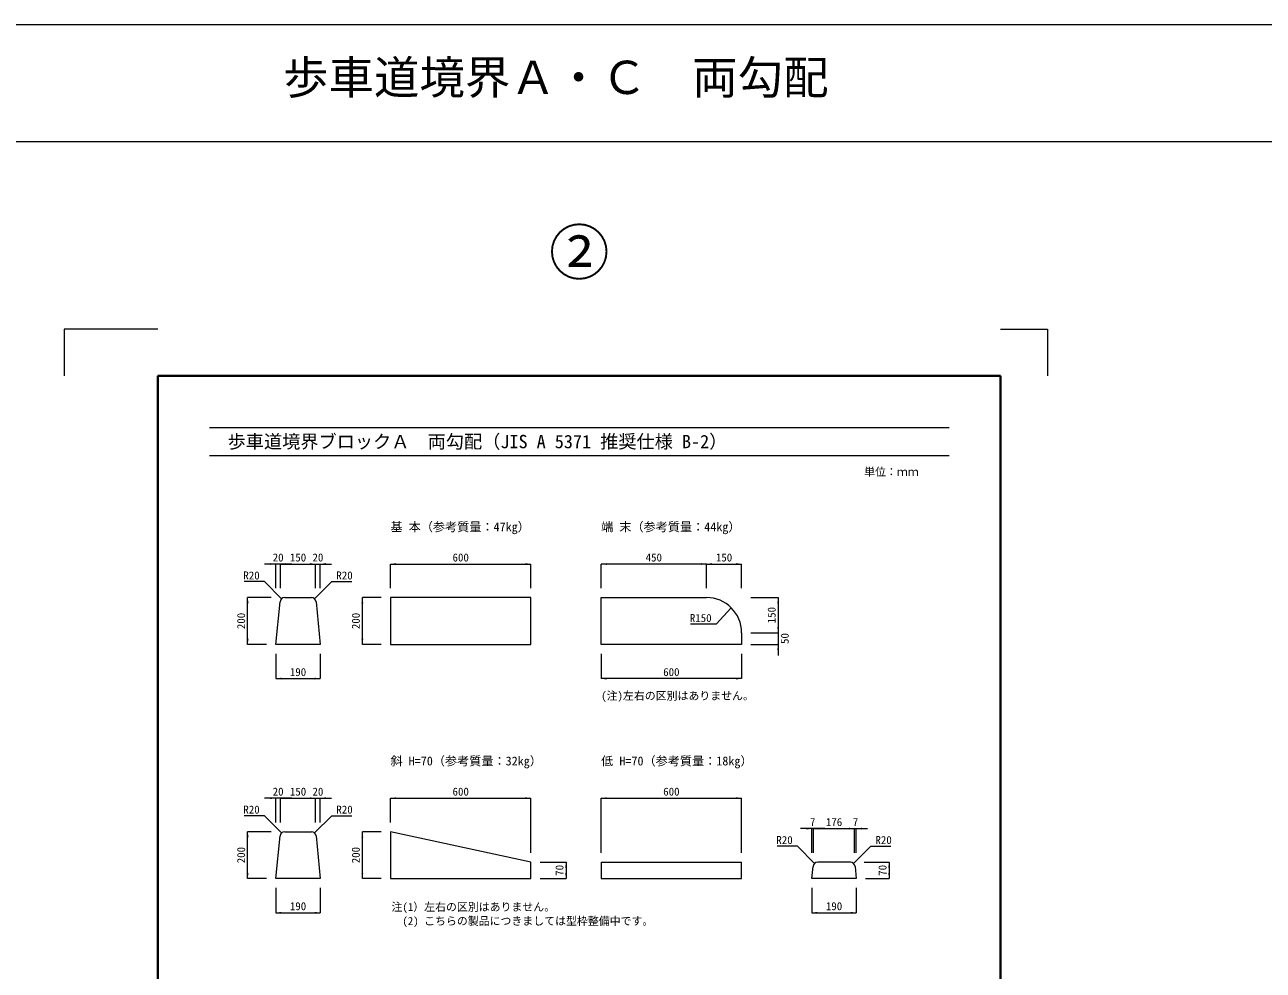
# Model space of a CAD drawing. Units: millimetres at full size; some dimension numbers follow another scale. Extents: x 10998 to 40298, y -6982 to 1118.
# Drawn here: x 17289 to 22580, y -2920 to 1118 of the extents above; entities that cross this region are included whole.
import ezdxf
from ezdxf.enums import TextEntityAlignment as Align

# ---------------------------------------------------------------- set-up
doc = ezdxf.new("R2010")
doc.units = ezdxf.units.MM
doc.header["$LTSCALE"] = 25
for name, color, linetype, lineweight in [('0_2', 7, 'Continuous', 20), ('Defpoints_3', 7, 'Continuous', 13), ('図枠', 7, 'Continuous', 5), ('寸法線', 7, 'Continuous', 9), ('引出線', 4, 'Continuous', 13), ('本体', 2, 'Continuous', 20), ('枠', 5, 'Continuous', 5)]:
    doc.layers.add(name, color=color, linetype=linetype, lineweight=lineweight)
doc.layers.add('文字', color=7, linetype='Continuous')
doc.styles.add('ＭＳ ゴシック', font='')
doc.styles.get('ＭＳ ゴシック').set_extended_font_data('MS Gothic')

# ---------------------------------------------------------------- blocks, each defined once
blk = doc.blocks.new('filled_arrow')
at = {"color": 0, "linetype": 'Continuous', "lineweight": -2}
blk.add_solid([(7.5, 1.25), (0, 0), (7.5, -1.25)], dxfattribs=at)

msp = doc.modelspace()

# ---------------------------------------------------------------- linework, layer by layer
at = {"layer": 'Defpoints_3'}
for p, q in [((17458.09, -181.99), (17458.09, -381.99)), ((17858.09, -181.99), (17458.09, -181.99)), ((21458.09, -181.99), (21658.09, -181.99)), ((21658.09, -181.99), (21658.09, -381.99))]:
    msp.add_line(p, q, dxfattribs=at)
at = {"layer": '図枠', "lineweight": 40}
for p, q in [((17858.09, -381.99), (21458.09, -381.99)), ((17858.09, -381.99), (17858.09, -5921.99)), ((21458.09, -381.99), (21458.09, -5921.99))]:
    msp.add_line(p, q, dxfattribs=at)
at = {"layer": '図枠', "lineweight": 13}
for p, q in [((18078.09, -601.99), (21238.09, -601.99)), ((18078.09, -721.99), (21238.09, -721.99))]:
    msp.add_line(p, q, dxfattribs=at)
at = {"layer": '寸法線', "lineweight": 13}
for p, q in [((18429.75, -1185.12), (18313.75, -1185.12)), ((18361.75, -1288.29), (18361.75, -1185.12)), ((18381.75, -1185.12), (18531.75, -1185.12)), ((18381.75, -1288.29), (18381.75, -1185.12)), ((18381.75, -1288.29), (18381.75, -1185.12)), ((18483.75, -1185.12), (18599.75, -1185.12)), ((18531.75, -1288.29), (18531.75, -1185.12)), ((18531.75, -1288.29), (18531.75, -1185.12)), ((18551.75, -1288.29), (18551.75, -1185.12)), ((18851.75, -1185.12), (19451.75, -1185.12)), ((18851.75, -1288.29), (18851.75, -1185.12)), ((19451.75, -1288.29), (19451.75, -1185.12)), ((20201.75, -1185.12), (19751.75, -1185.12)), ((19751.75, -1288.29), (19751.75, -1185.12)), ((20201.75, -1288.29), (20201.75, -1185.12)), ((20201.75, -1185.12), (20351.75, -1185.12)), ((20201.75, -1288.29), (20201.75, -1185.12)), ((20351.75, -1288.29), (20351.75, -1185.12)), ((18241.57, -1528.29), (18241.57, -1328.29)), ((18341.75, -1328.29), (18241.57, -1328.29)), ((18731.57, -1528.29), (18731.57, -1328.29)), ((18811.75, -1328.29), (18731.57, -1328.29)), ((20391.75, -1328.29), (20507.97, -1328.29)), ((20507.97, -1328.29), (20507.97, -1478.29)), ((20391.75, -1478.29), (20507.97, -1478.29)), ((20391.75, -1478.29), (20507.97, -1478.29)), ((20507.97, -1430.29), (20507.97, -1576.29)), ((18321.75, -1528.29), (18241.57, -1528.29)), ((18811.75, -1528.29), (18731.57, -1528.29)), ((20391.75, -1528.29), (20507.97, -1528.29)), ((18361.75, -1568.29), (18361.75, -1674.47)), ((18551.75, -1568.29), (18551.75, -1674.47)), ((19751.75, -1568.29), (19751.75, -1674.47)), ((20351.75, -1568.29), (20351.75, -1674.47)), ((18361.75, -1674.47), (18551.75, -1674.47)), ((20351.75, -1674.47), (19751.75, -1674.47)), ((18429.75, -2185.12), (18313.75, -2185.12)), ((18361.75, -2288.29), (18361.75, -2185.12)), ((18381.75, -2185.12), (18531.75, -2185.12)), ((18381.75, -2288.29), (18381.75, -2185.12)), ((18381.75, -2288.29), (18381.75, -2185.12)), ((18483.75, -2185.12), (18599.75, -2185.12)), ((18531.75, -2288.29), (18531.75, -2185.12)), ((18531.75, -2288.29), (18531.75, -2185.12)), ((18551.75, -2288.29), (18551.75, -2185.12)), ((18851.75, -2185.12), (19451.75, -2185.12)), ((18851.75, -2288.29), (18851.75, -2185.12)), ((19451.75, -2418.29), (19451.75, -2185.12)), ((19751.75, -2185.12), (20351.75, -2185.12)), ((19751.75, -2418.29), (19751.75, -2185.12)), ((20351.75, -2418.29), (20351.75, -2185.12)), ((20706.75, -2315.12), (20603.75, -2315.12)), ((20651.75, -2418.29), (20651.75, -2315.12)), ((20658.75, -2315.12), (20834.75, -2315.12)), ((20658.75, -2418.29), (20658.75, -2315.12)), ((20658.75, -2418.29), (20658.75, -2315.12)), ((20786.75, -2315.12), (20889.75, -2315.12)), ((20834.75, -2418.29), (20834.75, -2315.12)), ((20834.75, -2418.29), (20834.75, -2315.12)), ((20841.75, -2418.29), (20841.75, -2315.12)), ((18241.57, -2528.29), (18241.57, -2328.29)), ((18341.75, -2328.29), (18241.57, -2328.29)), ((18731.57, -2528.29), (18731.57, -2328.29)), ((18811.75, -2328.29), (18731.57, -2328.29)), ((19491.75, -2458.29), (19601.75, -2458.29)), ((19601.75, -2458.29), (19601.75, -2528.29)), ((20874.75, -2458.29), (20981.75, -2458.29)), ((20981.75, -2458.29), (20981.75, -2528.29)), ((18321.75, -2528.29), (18241.57, -2528.29)), ((18811.75, -2528.29), (18731.57, -2528.29)), ((19491.75, -2528.29), (19601.75, -2528.29)), ((20881.75, -2528.29), (20981.75, -2528.29)), ((18361.75, -2568.29), (18361.75, -2674.47)), ((18551.75, -2568.29), (18551.75, -2674.47)), ((20651.75, -2568.29), (20651.75, -2674.47)), ((20841.75, -2568.29), (20841.75, -2674.47)), ((18361.75, -2674.47), (18551.75, -2674.47)), ((20651.75, -2674.47), (20841.75, -2674.47))]:
    msp.add_line(p, q, dxfattribs=at)
at = {"layer": '引出線'}
for points in [[(18386.43, -1333.46), (18312.97, -1260), (18226.81, -1260)], [(18527.07, -1333.46), (18600.54, -1260), (18686.69, -1260)], [(20307.82, -1372.23), (20243.64, -1441.91), (20134.1, -1441.91)], [(18386.43, -2333.46), (18312.97, -2260), (18226.81, -2260)], [(18527.07, -2333.46), (18600.54, -2260), (18686.69, -2260)], [(20663.43, -2463.46), (20589.97, -2390), (20503.81, -2390)], [(20830.07, -2463.46), (20903.54, -2390), (20989.69, -2390)]]:
    msp.add_lwpolyline(points, dxfattribs=at)
at = {"layer": '本体', "lineweight": 13}
for p, q in [((18361.75, -1528.29), (18379.95, -1346.3)), ((18399.85, -1328.29), (18513.65, -1328.29)), ((18533.55, -1346.3), (18551.75, -1528.29)), ((19451.75, -1328.29), (18851.75, -1328.29)), ((18851.75, -1328.29), (18851.75, -1528.29)), ((19451.75, -1528.29), (19451.75, -1328.29)), ((19751.75, -1528.29), (19751.75, -1328.29)), ((19751.75, -1328.29), (20201.75, -1328.29)), ((20351.75, -1478.29), (20351.75, -1528.29)), ((18551.75, -1528.29), (18361.75, -1528.29)), ((18851.75, -1528.29), (19451.75, -1528.29)), ((20351.75, -1528.29), (19751.75, -1528.29)), ((18361.75, -2528.29), (18379.95, -2346.3)), ((18399.85, -2328.29), (18513.65, -2328.29)), ((18533.55, -2346.3), (18551.75, -2528.29)), ((19451.75, -2458.29), (18851.75, -2328.29)), ((18851.75, -2328.29), (18851.75, -2528.29)), ((19451.75, -2528.29), (19451.75, -2458.29)), ((19751.75, -2458.29), (19751.75, -2528.29)), ((19751.75, -2458.29), (20351.75, -2458.29)), ((20351.75, -2528.29), (20351.75, -2458.29)), ((20651.75, -2528.29), (20656.95, -2476.3)), ((20816.65, -2458.29), (20676.85, -2458.29)), ((20836.55, -2476.3), (20841.75, -2528.29)), ((18551.75, -2528.29), (18361.75, -2528.29)), ((18851.75, -2528.29), (19451.75, -2528.29)), ((19751.75, -2528.29), (20351.75, -2528.29)), ((20841.75, -2528.29), (20651.75, -2528.29))]:
    msp.add_line(p, q, dxfattribs=at)
for centre, radius, start, end in [((18399.85, -1348.29), 20, 90, 174.28941), ((18513.65, -1348.29), 20, 5.71059, 90), ((20201.75, -1478.29), 150, 0, 90), ((18399.85, -2348.29), 20, 90, 174.28941), ((18513.65, -2348.29), 20, 5.71059, 90), ((20676.85, -2478.29), 20, 90, 174.28941), ((20816.65, -2478.29), 20, 5.71059, 90)]:
    msp.add_arc(centre, radius, start, end, dxfattribs=at)
at = {"layer": '枠', "color": 1, "lineweight": 20}
for p, q in [((40298.09, 1118.01), (10998.09, 1118.01)), ((40298.09, 618.01), (10998.09, 618.01))]:
    msp.add_line(p, q, dxfattribs=at)

# ---------------------------------------------------------------- block references
at = {"layer": '寸法線', "lineweight": 13, "xscale": 3.2, "yscale": 3.2}
for p, rotation in [((18361.75, -1185.12), 180), ((18531.75, -1185.12), 180), ((18531.75, -1185.12), 180), ((19451.75, -1185.12), 180), ((20201.75, -1185.12), 180), ((20351.75, -1185.12), 180), ((18241.57, -1328.29), 270), ((18731.57, -1328.29), 270), ((20507.97, -1328.29), 270), ((20507.97, -1478.29), 90), ((20507.97, -1478.29), 90), ((18241.57, -1528.29), 90), ((18731.57, -1528.29), 90), ((20507.97, -1528.29), 270), ((18551.75, -1674.47), 180), ((20351.75, -1674.47), 180), ((18361.75, -2185.12), 180), ((18531.75, -2185.12), 180), ((18531.75, -2185.12), 180), ((19451.75, -2185.12), 180), ((20351.75, -2185.12), 180), ((20651.75, -2315.12), 180), ((20834.75, -2315.12), 180), ((20834.75, -2315.12), 180), ((18241.57, -2328.29), 270), ((18731.57, -2328.29), 270), ((19601.75, -2458.29), 270), ((20981.75, -2458.29), 270), ((18241.57, -2528.29), 90), ((18731.57, -2528.29), 90), ((19601.75, -2528.29), 90), ((20981.75, -2528.29), 90), ((18551.75, -2674.47), 180), ((20841.75, -2674.47), 180)]:
    msp.add_blockref('filled_arrow', p, dxfattribs=dict(at, rotation=rotation))
for p in [(18381.75, -1185.12), (18381.75, -1185.12), (18551.75, -1185.12), (18851.75, -1185.12), (19751.75, -1185.12), (20201.75, -1185.12), (18361.75, -1674.47), (19751.75, -1674.47), (18381.75, -2185.12), (18381.75, -2185.12), (18551.75, -2185.12), (18851.75, -2185.12), (19751.75, -2185.12), (20658.75, -2315.12), (20658.75, -2315.12), (20841.75, -2315.12), (18361.75, -2674.47), (20651.75, -2674.47)]:
    msp.add_blockref('filled_arrow', p, dxfattribs=at)
at = {"layer": '引出線', "xscale": 0.16, "yscale": 0.16}
for p, rotation in [((18386.43, -1333.46), 135), ((18527.07, -1333.46), 45), ((20307.82, -1372.23), 227.4), ((18386.43, -2333.46), 135), ((18527.07, -2333.46), 45), ((20663.43, -2463.46), 135), ((20830.07, -2463.46), 45)]:
    msp.add_blockref('filled_arrow', p, dxfattribs=dict(at, rotation=rotation))

# ---------------------------------------------------------------- texts
at = {"layer": '0_2', "style": 'ＭＳ ゴシック'}
msp.add_text('歩車道境界Ａ・Ｃ\u3000両勾配', height=142.4, dxfattribs=at).set_placement((19558.09, 779.49), align=Align.BOTTOM_CENTER)
at = {"layer": '0_2', "color": 1, "style": 'ＭＳ ゴシック'}
msp.add_text('②', height=189.9, dxfattribs=at).set_placement((19658.09, -5.93), align=Align.BOTTOM_CENTER)
at = {"layer": '図枠', "style": 'ＭＳ ゴシック'}
msp.add_text('\u3000歩車道境界ブロックＡ\u3000両勾配（JIS A 5371 推奨仕様 B-2）', height=56.96, dxfattribs=at).set_placement((18078.09, -661.99), align=Align.MIDDLE_LEFT)
msp.add_text('単位：ｍｍ', height=34.18, dxfattribs=at).set_placement((20991.83, -791.32), align=Align.MIDDLE_CENTER)
at = {"layer": '寸法線', "style": 'ＭＳ ゴシック'}
for s, p in [('20', (18371.75, -1157.12)), ('150', (18456.75, -1157.12)), ('20', (18541.75, -1157.12)), ('600', (19151.75, -1157.12)), ('450', (19976.75, -1157.12)), ('150', (20276.75, -1157.12)), ('190', (18456.75, -1646.47)), ('600', (20051.75, -1646.47)), ('20', (18371.75, -2157.12)), ('150', (18456.75, -2157.12)), ('20', (18541.75, -2157.12)), ('600', (19151.75, -2157.12)), ('600', (20051.75, -2157.12)), ('7', (20655.25, -2287.12)), ('176', (20746.75, -2287.12)), ('7', (20838.25, -2287.12)), ('190', (18456.75, -2646.47)), ('190', (20746.75, -2646.47))]:
    msp.add_text(s, height=34.18, dxfattribs=at).set_placement(p, align=Align.MIDDLE_CENTER)
for s, p in [('150', (20479.97, -1403.29)), ('200', (18213.57, -1428.29)), ('200', (18703.57, -1428.29)), ('50', (20535.97, -1503.29)), ('200', (18213.57, -2428.29)), ('200', (18703.57, -2428.29)), ('70', (19573.75, -2493.29)), ('70', (20953.75, -2493.29))]:
    msp.add_text(s, height=34.18, rotation=90, dxfattribs=at).set_placement(p, align=Align.MIDDLE_CENTER)
at = {"layer": '引出線', "style": 'ＭＳ ゴシック'}
for s, p in [('R20', (18292.97, -1216.8)), ('R150', (20223.64, -1398.71)), ('R20', (18292.97, -2216.8)), ('R20', (20569.97, -2346.8))]:
    msp.add_text(s, height=34.18, dxfattribs=at).set_placement(p, align=Align.TOP_RIGHT)
for p in [(18620.54, -1216.8), (18620.54, -2216.8), (20923.54, -2346.8)]:
    msp.add_text('R20', height=34.18, dxfattribs=at).set_placement(p, align=Align.TOP_LEFT)
at = {"layer": '文字', "style": 'ＭＳ ゴシック'}
for s, height, p in [('基 本（参考質量：47kg）', 37.98, (18851.75, -1056.63)), ('端 末（参考質量：44kg）', 37.98, (19751.75, -1056.63)), ('(注)左右の区別はありません。', 34.18, (19751.75, -1775.14)), ('斜 H=70（参考質量：32kg）', 37.98, (18851.75, -2056.63)), ('低 H=70（参考質量：18kg）', 37.98, (19751.75, -2056.63))]:
    msp.add_text(s, height=height, dxfattribs=at).set_placement(p, align=Align.BOTTOM_LEFT)
for s, p in [('注(1）左右の区別はありません。', (18855.89, -2632.63)), ('\u3000(2) こちらの製品につきましては型枠整備中です。', (18855.89, -2692.63))]:
    msp.add_text(s, height=34.18, dxfattribs=at).set_placement(p, align=Align.TOP_LEFT)

doc.saveas('drawing.dxf')
